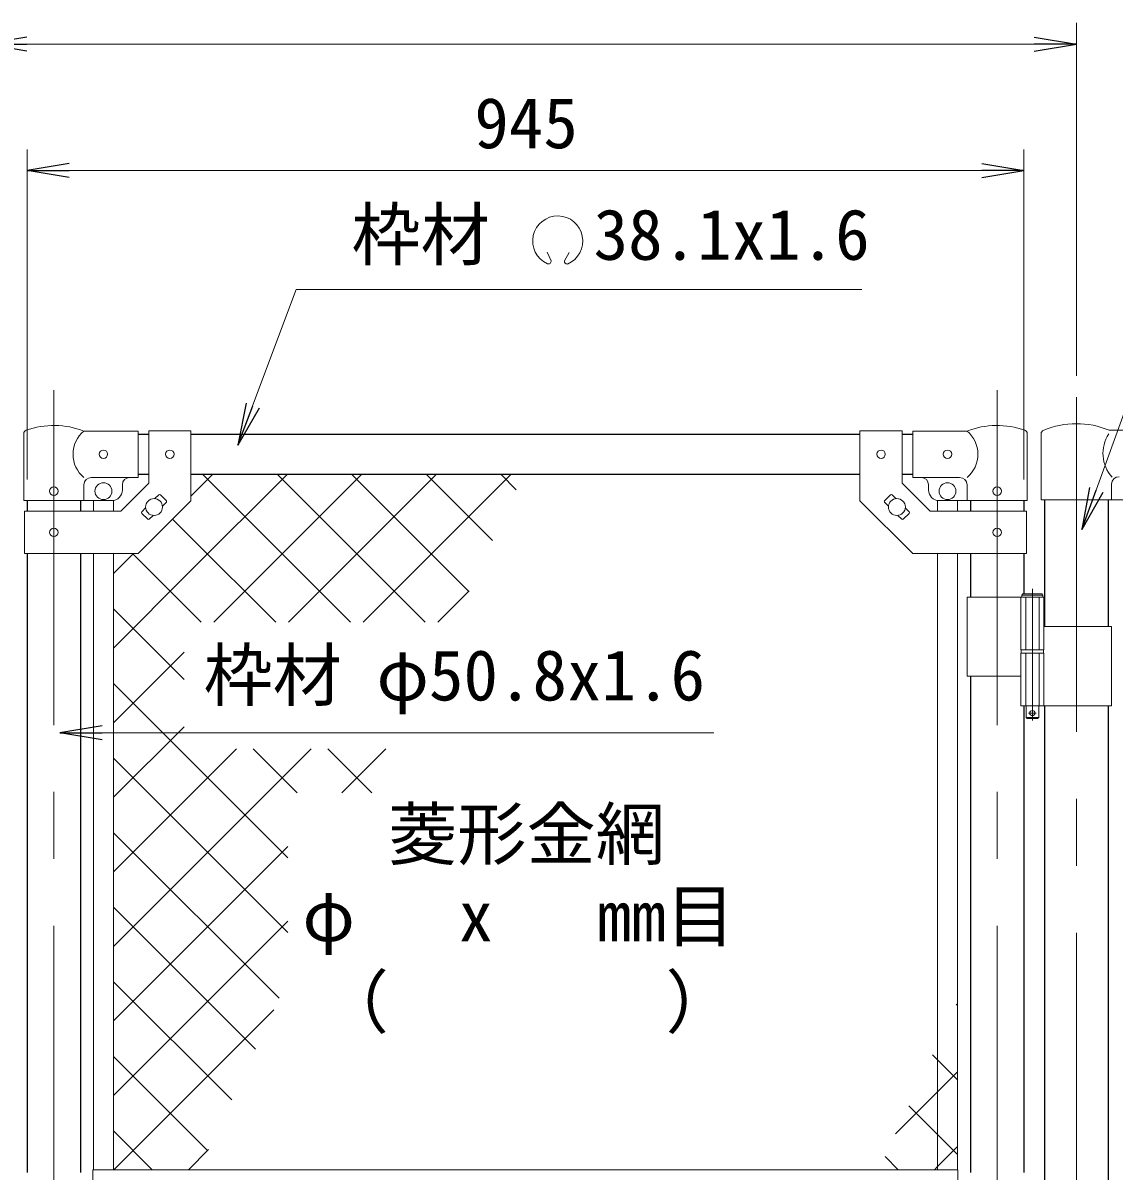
# Model space of a CAD drawing. Units: millimetres, scale not verified. Extents: x -4200 to 4200, y -2970 to 2970.
# Drawn here: x -2583 to -1548, y 263 to 1351 of the extents above; entities that cross this region are included whole.
import ezdxf
from ezdxf.enums import TextEntityAlignment as Align

# ---------------------------------------------------------------- set-up
doc = ezdxf.new("R2010")
doc.units = ezdxf.units.MM
doc.header["$LTSCALE"] = 10
doc.linetypes.add('DASHED', pattern=[7.5, 6, -1.5])
doc.linetypes.add('USER1', pattern=[50.8, 31.75, -6.35, 6.35, -6.35])
for name, color, linetype, lineweight in [('0-1_D-BMK', 2, 'USER1', 13), ('0-2_D-STR1', 1, 'Continuous', 25), ('0-3_D-STR3', 3, 'Continuous', 13), ('0-7_D-STR-DIM', 7, 'Continuous', 13), ('0-A_D-STR-TXT', 7, 'Continuous', 13), ('0-B_D-STR2', 7, 'Continuous', 13)]:
    doc.layers.add(name, color=color, linetype=linetype, lineweight=lineweight)
doc.layers.add('0-8_0', color=7, linetype='Continuous')
doc.styles.add('ＭＳ ゴシック', font='')
doc.styles.get('ＭＳ ゴシック').set_extended_font_data('MS Gothic')

# ---------------------------------------------------------------- blocks, each defined once
blk = doc.blocks.new('_Open')
at = {"layer": '0-8_0'}
blk.add_line((-10, 1.667), (0, 0), dxfattribs=at)
blk.add_lwpolyline([(-10, -1.667), (0, 0), (-10, 0)], dxfattribs=at)

msp = doc.modelspace()

# ---------------------------------------------------------------- linework, layer by layer
at = {"layer": '0-1_D-BMK'}
for p, q in [((-2553.4, 1003.1), (-2553.4, -535.29)), ((-1659.2, 1003.1), (-1659.2, -535.29)), ((-1584.05, 996.61), (-1584.05, -799.21)), ((-1625.78, 814.79), (-1625.78, 689.9)), ((-1629.4, 696.87), (-1622.15, 696.87))]:
    msp.add_line(p, q, dxfattribs=at)
at = {"layer": '0-2_D-STR1'}
for p, q in [((-2473.4, 961.37), (-2463.4, 961.37)), ((-2423.4, 961.37), (-1789.2, 961.37)), ((-1749.2, 961.37), (-1739.2, 961.37)), ((-2473.4, 923.37), (-2463.4, 923.37)), ((-2423.4, 923.37), (-1789.2, 923.37)), ((-1749.2, 923.37), (-1739.2, 923.37)), ((-2578.8, 898.37), (-2578.8, 888.32)), ((-2528, 898.37), (-2528, 888.32)), ((-1684.6, 898.37), (-1684.6, 888.32)), ((-1633.8, 898.37), (-1633.8, 888.32)), ((-1614.3, 899.07), (-1614.3, 778.87)), ((-1553.8, 899.07), (-1553.8, 778.87)), ((-2578.8, 848.32), (-2578.8, 261.37)), ((-2528, 848.32), (-2528, 261.37)), ((-1684.6, 848.32), (-1684.6, 806.87)), ((-1633.8, 848.32), (-1633.8, 809.87)), ((-1684.6, 731.87), (-1684.6, 261.37)), ((-1633.8, 703.87), (-1633.8, 261.37)), ((-1614.3, 703.87), (-1614.3, 246.87)), ((-1553.8, 703.87), (-1553.8, 246.87))]:
    msp.add_line(p, q, dxfattribs=at)
at = {"layer": '0-3_D-STR3'}
for p, q in [((-2581.95, 898.37), (-2581.95, 962.06)), ((-2473.4, 964.37), (-2524.85, 964.37)), ((-2473.4, 964.37), (-2473.4, 920.37)), ((-2463.4, 964.57), (-2463.4, 914.89)), ((-2463.4, 964.57), (-2423.4, 964.57)), ((-2423.4, 964.57), (-2423.4, 898.32)), ((-1789.2, 964.57), (-1789.2, 898.32)), ((-1749.2, 964.57), (-1789.2, 964.57)), ((-1749.2, 964.57), (-1749.2, 914.89)), ((-1739.2, 964.37), (-1687.75, 964.37)), ((-1739.2, 964.37), (-1739.2, 920.37)), ((-1630.65, 898.37), (-1630.65, 962.06)), ((-1617.45, 961.92), (-1617.45, 899.07)), ((-1552.91, 965.07), (-1504.05, 965.07)), ((-2473.4, 920.37), (-2517.85, 920.37)), ((-2489.96, 888.32), (-2463.4, 914.89)), ((-1722.63, 888.32), (-1749.2, 914.89)), ((-1739.2, 920.37), (-1694.75, 920.37)), ((-2524.85, 898.37), (-2524.85, 913.37)), ((-2488.4, 913.37), (-2488.4, 908.37)), ((-2457.52, 900.27), (-2453.8, 903.98)), ((-2452.39, 903.98), (-2446.73, 898.33)), ((-1760.21, 903.98), (-1765.86, 898.33)), ((-1755.08, 900.27), (-1758.79, 903.98)), ((-1724.2, 913.37), (-1724.2, 908.37)), ((-1687.75, 898.37), (-1687.75, 913.37)), ((-1550.65, 914.07), (-1550.65, 899.07)), ((-2581.95, 898.37), (-2524.85, 898.37)), ((-2524.85, 898.37), (-2498.4, 898.37)), ((-2515.9, 898.37), (-2515.9, 888.32)), ((-2496.9, 898.37), (-2496.9, 888.32)), ((-2450.44, 893.2), (-2446.73, 896.91)), ((-1762.15, 893.2), (-1765.86, 896.91)), ((-1715.7, 898.37), (-1715.7, 888.32)), ((-1687.75, 898.37), (-1714.2, 898.37)), ((-1696.7, 898.37), (-1696.7, 888.32)), ((-1630.65, 898.37), (-1687.75, 898.37)), ((-1617.45, 899.07), (-1529.05, 899.07)), ((-2581.1, 888.32), (-2489.96, 888.32)), ((-2581.1, 888.32), (-2581.1, 848.32)), ((-2470.06, 887.72), (-2466.35, 891.44)), ((-2470.06, 886.31), (-2464.41, 880.65)), ((-2462.99, 880.65), (-2459.28, 884.37)), ((-1749.6, 880.65), (-1753.32, 884.37)), ((-1742.53, 886.31), (-1748.19, 880.65)), ((-1742.53, 887.72), (-1746.24, 891.44)), ((-1631.5, 888.32), (-1722.63, 888.32)), ((-1631.5, 888.32), (-1631.5, 848.32)), ((-2515.9, 848.32), (-2515.9, 263.87)), ((-2496.9, 848.32), (-2496.9, 263.87)), ((-1715.7, 848.32), (-1715.7, 263.87)), ((-1696.7, 848.32), (-1696.7, 263.87)), ((-1687.75, 806.87), (-1687.75, 731.87)), ((-1687.75, 806.87), (-1614.98, 806.87)), ((-1636.58, 806.87), (-1636.58, 756.87)), ((-1615.78, 808.87), (-1635.78, 808.87)), ((-1634.78, 809.87), (-1616.78, 809.87)), ((-1615.78, 808.87), (-1616.78, 809.87)), ((-1615.78, 808.87), (-1615.78, 806.87)), ((-1614.98, 806.87), (-1614.98, 756.87)), ((-1614.98, 778.87), (-1550.75, 778.87)), ((-1550.75, 778.87), (-1550.75, 703.87)), ((-1636.58, 756.87), (-1614.98, 756.87)), ((-1636.58, 753.87), (-1614.98, 753.87)), ((-1636.58, 753.87), (-1636.58, 703.87)), ((-1636.28, 756.87), (-1636.28, 753.87)), ((-1636.28, 753.87), (-1615.28, 753.87)), ((-1615.28, 756.87), (-1615.28, 753.87)), ((-1614.98, 753.87), (-1614.98, 703.87)), ((-1687.75, 731.87), (-1636.8, 731.87)), ((-1636.58, 703.87), (-1550.75, 703.87)), ((-1631.78, 703.87), (-1631.78, 692.87)), ((-1630.78, 691.87), (-1631.78, 692.87)), ((-1630.78, 691.87), (-1620.78, 691.87)), ((-1620.78, 691.87), (-1619.78, 692.87)), ((-2516.3, 263.87), (-1696.3, 263.87)), ((-2516.3, 242.87), (-2516.3, 263.87)), ((-1696.3, 208.87), (-1696.3, 263.87))]:
    msp.add_line(p, q, dxfattribs=at)
at = {"layer": '0-3_D-STR3', "linetype": 'DASHED'}
for p, q in [((-1632.08, 806.87), (-1632.08, 756.87)), ((-1619.48, 806.87), (-1619.48, 756.87)), ((-1632.08, 753.87), (-1632.08, 703.87)), ((-1619.48, 753.87), (-1619.48, 703.87))]:
    msp.add_line(p, q, dxfattribs=at)
at = {"layer": '0-3_D-STR3'}
for points in [[(-2581.1, 848.32), (-2473.4, 848.32), (-2423.4, 898.32)], [(-1631.5, 848.32), (-1739.2, 848.32), (-1789.2, 898.32)], [(-1634.78, 809.87), (-1635.78, 808.87), (-1635.78, 806.87)], [(-1619.78, 703.87), (-1619.78, 692.87), (-1631.78, 692.87)]]:
    msp.add_lwpolyline(points, dxfattribs=at)
for centre, radius in [((-2506.4, 942.37), 4), ((-2443.4, 942.32), 4), ((-1769.2, 942.32), 4), ((-1706.2, 942.37), 4), ((-2506.4, 907.37), 8), ((-1706.2, 907.37), 8), ((-2553.4, 907.37), 4), ((-1659.2, 907.37), 4), ((-2458.4, 892.32), 8), ((-1754.2, 892.32), 8), ((-2553.4, 868.32), 4), ((-1659.2, 868.32), 4), ((-1625.78, 696.87), 2.5)]:
    msp.add_circle(centre, radius, dxfattribs=at)
for centre, radius, start, end in [((-2553.4, 889.64), 80, 69.0916, 109.22051), ((-1659.2, 889.64), 80, 70.77949, 110.9084), ((-1584.05, 891.37), 80, 67.09875, 113.10629), ((-2578.65, 962.06), 3.3, 109.22051, 180), ((-2506.65, 942.37), 28.55, 129.59418, 230.40582), ((-1705.94, 942.37), 28.55, 309.59418, 50.40582), ((-1633.95, 962.06), 3.3, 0, 70.77949), ((-1614.15, 961.92), 3.3, 113.10629, 180), ((-1525.52, 943.12), 33.4, 146.35914, 222.2959), ((-2517.85, 913.37), 7, 90, 180), ((-2481.4, 913.37), 7, 90, 180), ((-1731.2, 913.37), 7, 0, 90), ((-1694.75, 913.37), 7, 0, 90), ((-1543.65, 914.07), 7, 90, 180), ((-2498.4, 908.37), 10, 270, 0), ((-2453.09, 903.28), 1, 45, 135), ((-1759.5, 903.28), 1, 45, 135), ((-1714.2, 908.37), 10, 180, 270), ((-2447.44, 897.62), 1, 315, 45), ((-1765.16, 897.62), 1, 135, 225), ((-2469.36, 887.01), 1, 135, 225), ((-1743.24, 887.01), 1, 315, 45), ((-2463.7, 881.36), 1, 225, 315), ((-1748.89, 881.36), 1, 225, 315)]:
    msp.add_arc(centre, radius, start, end, dxfattribs=at)
at = {"layer": '0-7_D-STR-DIM'}
for p, q in [((-1584.05, 1016.61), (-1584.05, 1351.37)), ((-2579.05, 1331.37), (-1624.05, 1331.37)), ((-2578.8, 918.37), (-2578.8, 1231.37)), ((-1633.8, 918.37), (-1633.8, 1231.37)), ((-2538.8, 1211.37), (-1673.8, 1211.37))]:
    msp.add_line(p, q, dxfattribs=at)
at = {"layer": '0-A_D-STR-TXT'}
for p, q in [((-2082.01, 1125.75), (-2085.84, 1133.96)), ((-2069.42, 1125.74), (-2064.9, 1133.58))]:
    msp.add_line(p, q, dxfattribs=at)
for points in [[(-1787.47, 1098.46), (-2323.67, 1098.46), (-2378.23, 952.8)], [(-963.15, 1098.46), (-1496.31, 1098.46), (-1578.24, 872.73)], [(-1927.66, 678.29), (-2348.49, 678.29), (-2545.64, 678.29)]]:
    msp.add_lwpolyline(points, dxfattribs=at)
for centre, radius, start, end in [((-2075.72, 1144.63), 23.75, 292.92895, 245.65759), ((-2084.47, 1125.29), 2.5, 245.55066, 10.6575), ((-2066.97, 1125.28), 2.5, 169.34241, 276.63708)]:
    msp.add_arc(centre, radius, start, end, dxfattribs=at)
at = {"layer": '0-B_D-STR2'}
for p, q in [((-2423.4, 902.7), (-2402.73, 923.37)), ((-2272.2, 783.07), (-2412.5, 923.37)), ((-2401.6, 783.07), (-2261.31, 923.37)), ((-2201.49, 783.07), (-2341.79, 923.37)), ((-2330.89, 783.07), (-2190.6, 923.37)), ((-2159.94, 812.23), (-2271.08, 923.37)), ((-2260.18, 783.07), (-2119.88, 923.37)), ((-2137.46, 860.46), (-2200.37, 923.37)), ((-2114.97, 908.68), (-2129.66, 923.37)), ((-2496.9, 829.2), (-2477.78, 848.32)), ((-2189.47, 783.07), (-2159.62, 812.92)), ((-2429.95, 728.68), (-2496.9, 795.63)), ((-2496.9, 687.78), (-2429.95, 754.73)), ((-2331.55, 559.57), (-2496.9, 724.92)), ((-2496.9, 617.07), (-2429.95, 684.02)), ((-2496.9, 546.36), (-2380.18, 663.07)), ((-2496.9, 475.65), (-2309.47, 663.07)), ((-2331.55, 488.86), (-2496.9, 654.21)), ((-2322.63, 621.37), (-2364.33, 663.07)), ((-2251.92, 621.37), (-2293.62, 663.07)), ((-2280.46, 621.37), (-2238.76, 663.07)), ((-2339.84, 426.44), (-2496.9, 583.5)), ((-2496.9, 404.93), (-2331.55, 570.28)), ((-2362.33, 378.22), (-2496.9, 512.79)), ((-2496.9, 334.22), (-2331.55, 499.57)), ((-2384.81, 330), (-2496.9, 442.08)), ((-2496.54, 263.87), (-2344.97, 415.44)), ((-1696.7, 419.7), (-1698.02, 421.02)), ((-2407.3, 281.77), (-2496.9, 371.37)), ((-1715.7, 367.99), (-1720.5, 372.79)), ((-1696.7, 348.99), (-1715.7, 367.99)), ((-1715.7, 297.27), (-1742.99, 324.57)), ((-2460.11, 263.87), (-2496.9, 300.66)), ((-1696.7, 278.27), (-1715.7, 297.27)), ((-2425.83, 263.87), (-2406.75, 282.95)), ((-1753, 263.87), (-1765.48, 276.35))]:
    msp.add_line(p, q, dxfattribs=at)
for points in [[(-2496.9, 758.49), (-2423.4, 831.99), (-2332.02, 923.37)], [(-2342.91, 783.07), (-2423.4, 863.55), (-2440.78, 880.94)], [(-2413.62, 783.07), (-2423.4, 792.84), (-2478.87, 848.32)], [(-1755.45, 297.85), (-1715.7, 337.61), (-1696.7, 356.61)], [(-1718.72, 263.87), (-1715.7, 266.9), (-1696.7, 285.9)]]:
    msp.add_lwpolyline(points, dxfattribs=at)

# ---------------------------------------------------------------- block references
at = {"layer": '0-7_D-STR-DIM', "xscale": 4, "yscale": 4, "rotation": 180}
for p in [(-2619.05, 1331.37), (-2578.8, 1211.37)]:
    msp.add_blockref('_Open', p, dxfattribs=at)
at = {"layer": '0-7_D-STR-DIM', "xscale": 4, "yscale": 4}
for p in [(-1584.05, 1331.37), (-1633.8, 1211.37)]:
    msp.add_blockref('_Open', p, dxfattribs=at)
at = {"layer": '0-A_D-STR-TXT', "xscale": 4, "yscale": 4}
for p, rotation in [((-2378.93, 950.93), 249.46512), ((-1578.92, 870.85), 250.05227), ((-2547.64, 678.29), 180)]:
    msp.add_blockref('_Open', p, dxfattribs=dict(at, rotation=rotation))

# ---------------------------------------------------------------- texts
at = {"layer": '0-7_D-STR-DIM', "style": 'ＭＳ ゴシック'}
msp.add_text('945', height=48.09, dxfattribs=at).set_placement((-2154.77, 1218.12), align=Align.BOTTOM_LEFT)
at = {"layer": '0-A_D-STR-TXT', "style": 'ＭＳ ゴシック'}
for s, p in [('枠材 \u300038.1x1.6', (-2271.22, 1112.32)), ('枠材 φ50.8x1.6', (-2411.42, 694.43)), ('菱形金網', (-2236.5, 543.77)), ('φ\u3000 x\u3000 mm目', (-2317.71, 466.18)), ('（\u3000\u3000\u3000\u3000）', (-2301.47, 384.53))]:
    msp.add_text(s, height=48.09, dxfattribs=at).set_placement(p, align=Align.BOTTOM_LEFT)

doc.saveas('drawing.dxf')
